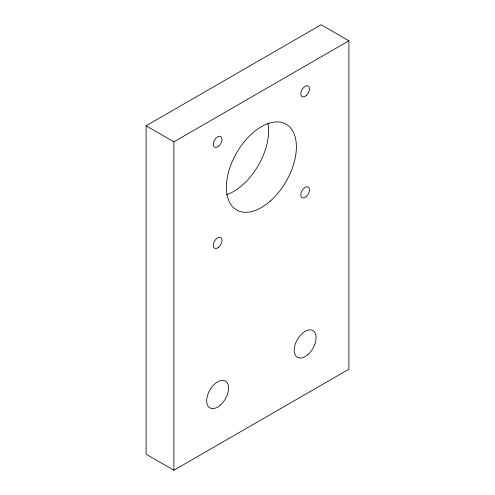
<?xml version="1.0" encoding="UTF-8"?>
<svg xmlns="http://www.w3.org/2000/svg" width="495" height="495" viewBox="0 0 495 495"><rect width="100%" height="100%" fill="white"/><g stroke="black" fill="none" stroke-linecap="round" stroke-linejoin="round"><path stroke-width="0.74" d="M146.099 125.798L321.119 24.75L348.901 40.794L348.901 369.202L173.881 470.25L146.099 454.206L146.099 125.798L173.881 141.842L348.901 40.794M173.881 141.842L173.881 470.25M267.9 123.162A49.506 28.58 -60 0 1 226.599 194.708M270.449 200.914A49.506 28.58 -60 0 0 286.147 124.233A49.506 28.58 -60 0 0 227.582 176.164A49.506 28.58 -60 0 0 270.449 200.914M220.467 405.028A15.469 8.929 -60 0 0 225.374 381.063A15.469 8.929 -60 0 0 207.071 397.293A15.469 8.929 -60 0 0 220.467 405.028M307.977 354.507A15.469 8.929 -60 0 0 312.883 330.542A15.469 8.929 -60 0 0 294.581 346.772A15.469 8.929 -60 0 0 307.977 354.507M218.771 146.068A6.188 3.57 -60 0 0 220.733 136.478A6.188 3.57 -60 0 0 213.413 142.975A6.188 3.57 -60 0 0 218.771 146.068M306.281 95.541A6.188 3.57 -60 0 0 308.243 85.957A6.188 3.57 -60 0 0 300.923 92.447A6.188 3.57 -60 0 0 306.281 95.541M306.281 196.589A6.188 3.57 -60 0 0 308.243 187.005A6.188 3.57 -60 0 0 300.923 193.496A6.188 3.57 -60 0 0 306.281 196.589M218.771 247.116A6.188 3.57 -60 0 0 220.733 237.532A6.188 3.57 -60 0 0 213.413 244.023A6.188 3.57 -60 0 0 218.771 247.116"/></g></svg>
